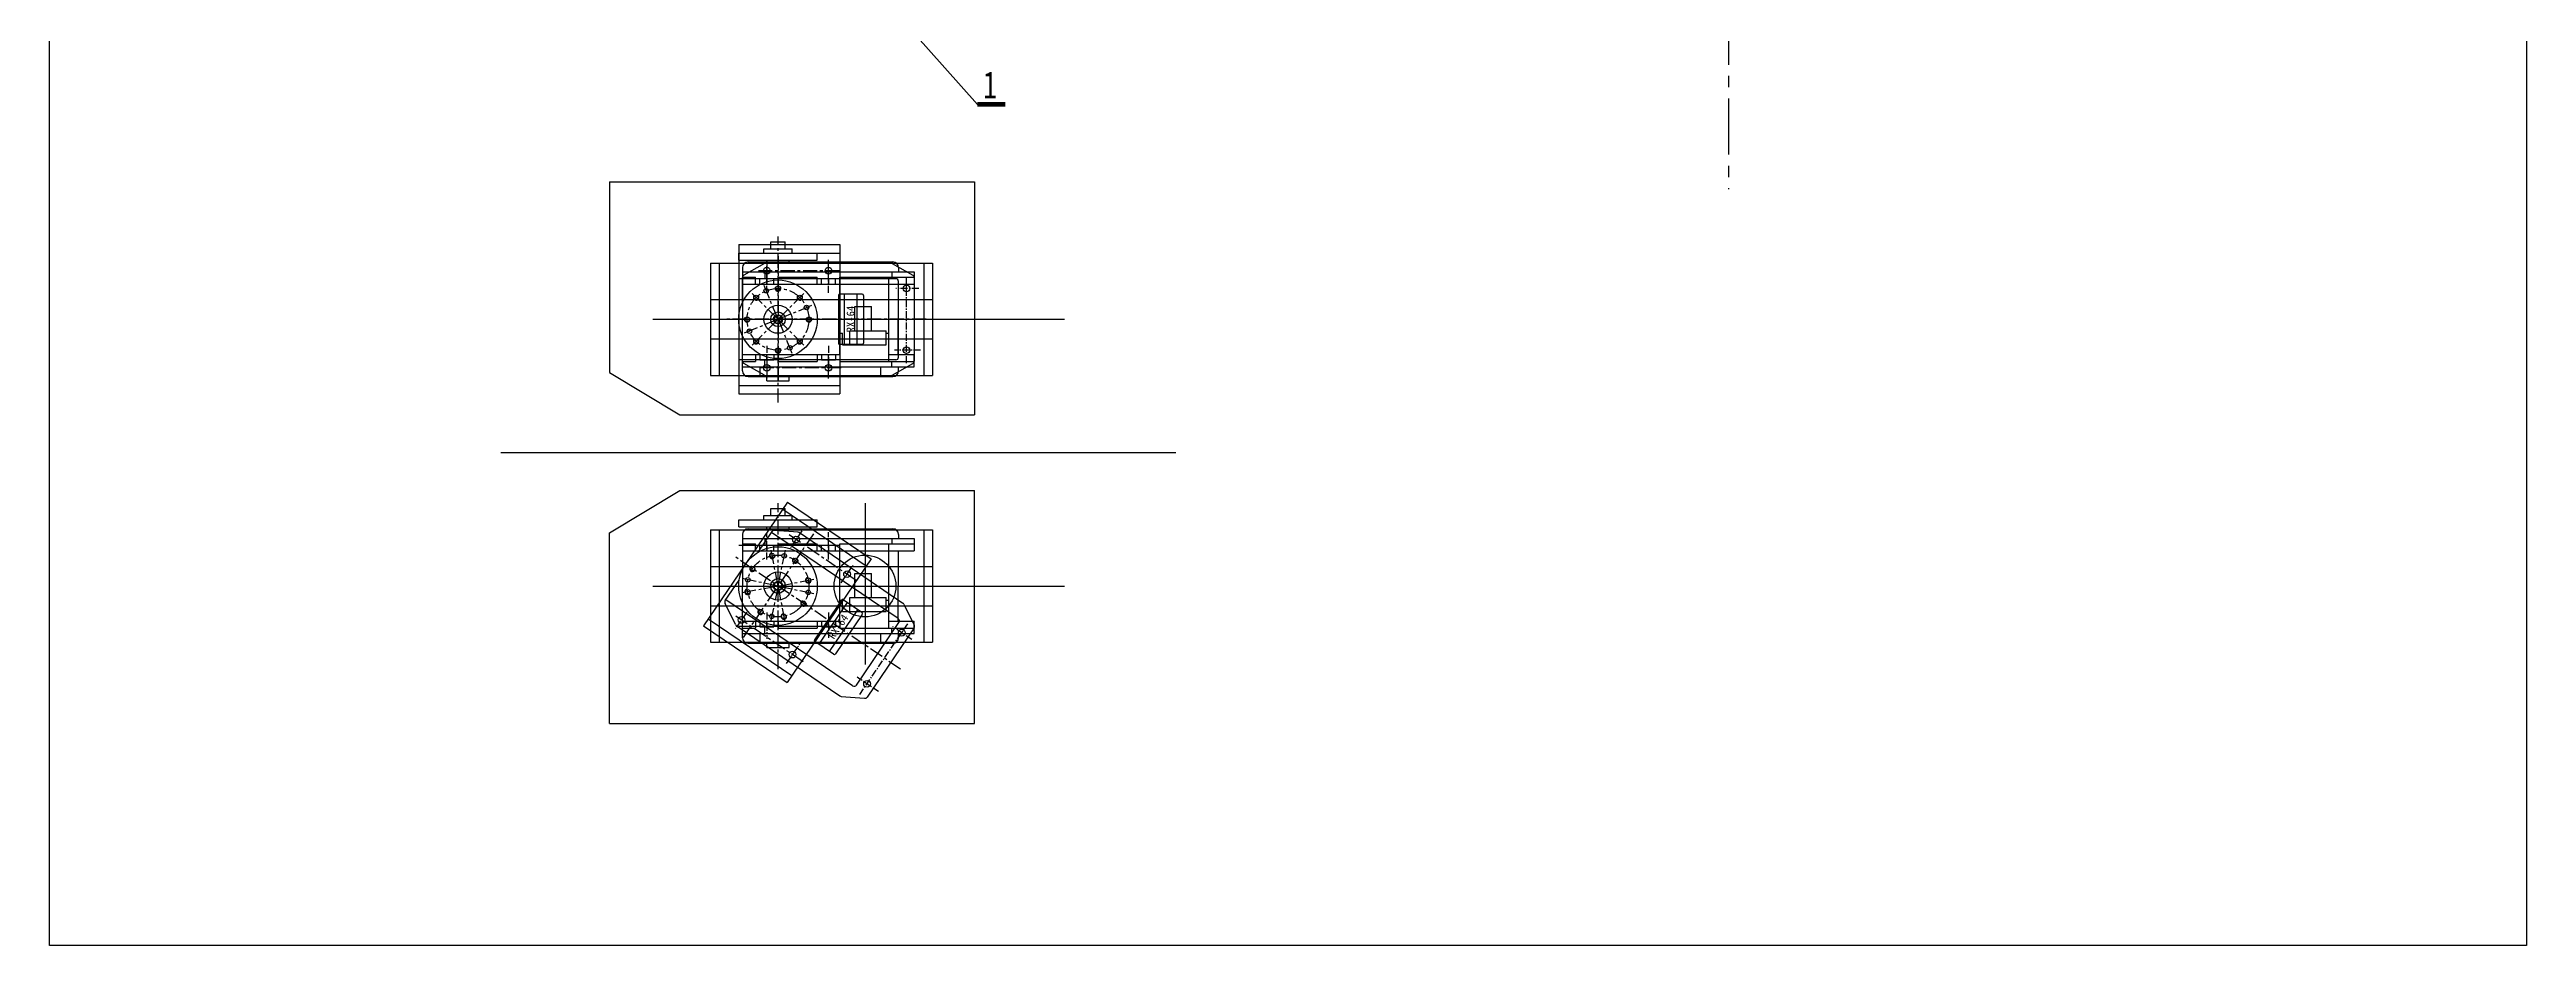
# Model space of a CAD drawing. Extents: x 2854 to 5858, y -1165 to 723.
# Drawn here: x 2854 to 3737, y -1165 to -846 of the extents above; entities that cross this region are included whole.
import ezdxf
from ezdxf.enums import TextEntityAlignment as Align

# ---------------------------------------------------------------- set-up
doc = ezdxf.new("R2010")
doc.units = 0
doc.header["$MEASUREMENT"] = 0
doc.linetypes.add('PF_CENTER', pattern=[2, 1.25, -0.25, 0.25, -0.25])
doc.layers.get('0').update_dxf_attribs({"linetype": 'CONTINUOUS'})
for name, color, linetype in [('SMPEN_CENTER', 4, 'PF_CENTER'), ('SMPEN_DIM', 3, 'CONTINUOUS'), ('SMPEN_HATCH', 6, 'CONTINUOUS'), ('SMPEN_THICK', 7, 'CONTINUOUS')]:
    doc.layers.add(name, color=color, linetype=linetype)
doc.styles.add('STYLE2', font='SIMHEI.TTF')

# ---------------------------------------------------------------- blocks, each defined once
blk = doc.blocks.new('RX64A')
at = {"ltscale": 8}
for p, q in [((-14.45, -41.95), (-14.45, 12.64)), ((14.45, -41.95), (14.45, 12.64))]:
    blk.add_line(p, q, dxfattribs=at)
at = {"color": 4, "ltscale": 4}
for p, q in [((-9, -30), (-9, -22)), ((9, -30), (9, -22))]:
    blk.add_line(p, q, dxfattribs=at)
at = {"layer": 'SMPEN_CENTER', "ltscale": 4}
for p, q in [((0, -52.79), (0, 18.28)), ((0, 0), (-9.24, 9.24)), ((0, 0), (-4.97, 12.01)), ((0, 0), (9.25, 9.25)), ((-17.3, -22.52), (-17.3, 6.89)), ((0, 0), (12.01, 4.97)), ((17.3, -21.94), (17.3, 6.89)), ((22.44, 0), (-22.12, 0)), ((0, 0), (-12.01, -4.97)), ((0, 0), (-9.21, -9.21)), ((0, 0), (9.29, -9.29)), ((0, 0), (4.97, -12.01))]:
    blk.add_line(p, q, dxfattribs=at)
at = {"layer": 'SMPEN_CENTER', "ltscale": 2}
for p, q in [((-13.9, 4), (-20.97, 4)), ((20.99, 4), (13.78, 4)), ((-21.12, -18), (-12.46, -18)), ((13.64, -18), (21.57, -18)), ((-11, -50.77), (-11, -41.53)), ((11, -50.19), (11, -41.97)), ((-15.64, -45.8), (14.94, -45.8))]:
    blk.add_line(p, q, dxfattribs=at)
at = {"layer": 'SMPEN_CENTER', "ltscale": 4}
blk.add_circle((0, 0), 11, dxfattribs=at)
at = {"layer": 'SMPEN_DIM'}
for centre, start, end in [((0, 11), 50.66241, 301.98382), ((-11, 0), 58.01618, 309.33759), ((-7.78, 7.78), 50.66241, 301.98382), ((7.78, 7.78), 50.66241, 301.98382), ((11, 0), 58.01618, 309.33759), ((-7.78, -7.78), 50.66241, 301.98382), ((7.78, -7.78), 50.66241, 301.98382), ((0, -11), 58.01618, 309.33759)]:
    blk.add_arc(centre, 1, start, end, dxfattribs=at)
at = {"layer": 'SMPEN_THICK'}
for p, q in [((-19.87, 4.87), (-15.74, 12.13)), ((-14.87, 12.64), (-6.02, 12.64)), ((6.02, 12.64), (14.87, 12.64)), ((19.87, 4.87), (15.74, 12.13)), ((-20, 4.38), (-20, -40.24)), ((20, 4.38), (20, -40.24)), ((-19.87, -40.73), (-15.74, -47.99)), ((-13.45, -42.95), (13.45, -42.95)), ((19.87, -40.73), (15.74, -47.99)), ((14.87, -48.5), (-14.87, -48.5))]:
    blk.add_line(p, q, dxfattribs=at)
at = {"layer": 'SMPEN_THICK', "color": 4}
for p, q in [((-9, -23.75), (9, -23.75)), ((8.5, -21.5), (-8.5, -21.5)), ((-9, -28.25), (9, -28.25)), ((8.5, -30.5), (-8.5, -30.5))]:
    blk.add_line(p, q, dxfattribs=at)
at = {"layer": 'SMPEN_THICK'}
blk.add_lwpolyline([(0, 1.58), (-1.37, 0.79), (-1.37, -0.79), (0, -1.58), (1.37, -0.79), (1.37, 0.79)], close=True, dxfattribs=at)
for centre, radius in [((0, 0), 14), ((-4.21, 10.16), 0.8), ((0, 11), 0.8), ((-17.3, 4), 1.2), ((-11, 0), 0.8), ((-7.78, 7.78), 0.8), ((0, 0), 5), ((0, 0), 2.6), ((0, 0), 1.58), ((7.78, 7.78), 0.8), ((10.16, 4.21), 0.8), ((11, 0), 0.8), ((17.3, 4), 1.2), ((-10.16, -4.21), 0.8), ((-7.78, -7.78), 0.8), ((7.78, -7.78), 0.8), ((-17.3, -18), 1.2), ((0, -11), 0.8), ((4.21, -10.16), 0.8), ((17.3, -18), 1.2), ((-11, -45.8), 1.2), ((11, -45.8), 1.2)]:
    blk.add_circle(centre, radius, dxfattribs=at)
for centre, start, end in [((-14.87, 11.64), 90, 150.37095), ((14.87, 11.64), 29.62905, 90), ((-19, 4.38), 150.37095, 180), ((19, 4.38), 0, 29.62905), ((-19, -40.24), 180, 209.62905), ((19, -40.24), 330.37095, 0), ((-14.87, -47.5), 209.62905, 270), ((14.87, -47.5), 270, 330.37095)]:
    blk.add_arc(centre, 1, start, end, dxfattribs=at)
at = {"layer": 'SMPEN_THICK', "color": 4, "ltscale": 4}
for centre, start, end in [((-8.5, -22), 90, 180), ((8.5, -22), 0, 90), ((8.5, -30), 270, 0)]:
    blk.add_arc(centre, 0.5, start, end, dxfattribs=at)
at = {"layer": 'SMPEN_THICK', "color": 4}
blk.add_arc((-8.5, -30), 0.5, 180, 270, dxfattribs=at)
at = {"layer": 'SMPEN_THICK', "ltscale": 8}
for centre, start, end in [((-13.45, -41.95), 180, 270), ((13.45, -41.95), 270, 0)]:
    blk.add_arc(centre, 1, start, end, dxfattribs=at)
at = {"layer": 'SMPEN_THICK', "color": 3, "style": 'STYLE2'}
blk.add_text('RX-64', height=2.8, dxfattribs=at).set_placement((0.08, -25.85), align=Align.MIDDLE)
blk = doc.blocks.new('RX64B')
at = {"ltscale": 4}
for p, q in [((-21.9, 4), (-20.4, 4)), ((-12.5, 1.5), (-14.5, 1.5)), ((12.5, 1.5), (14.5, 1.5)), ((23.6, 5), (25.1, 5)), ((-21.9, -4), (-20.4, -4)), ((23.6, -5), (25.1, -5)), ((-12.5, -20.5), (-14.5, -20.5)), ((12.5, -20.5), (14.5, -20.5))]:
    blk.add_line(p, q, dxfattribs=at)
at = {"ltscale": 2}
for p, q in [((-12.5, 8), (-15, 8)), ((-12.5, 6.5), (-14.5, 6.5)), ((12.5, 8), (15, 8)), ((12.5, 6.5), (14.5, 6.5)), ((-12.5, -14), (-15, -14)), ((-12.5, -15.5), (-14.5, -15.5)), ((12.5, -14), (15, -14)), ((12.5, -15.5), (14.5, -15.5))]:
    blk.add_line(p, q, dxfattribs=at)
at = {"layer": 'SMPEN_CENTER', "ltscale": 4}
for p, q in [((0, 16.24), (0, -53.52)), ((-29.66, 0), (29.5, 0))]:
    blk.add_line(p, q, dxfattribs=at)
at = {"layer": 'SMPEN_CENTER', "ltscale": 2}
for p, q in [((-9.45, 4), (-18.84, 4)), ((9.45, 4), (18.94, 4)), ((-9.45, -18), (-18.41, -18)), ((9.45, -18), (19.23, -18))]:
    blk.add_line(p, q, dxfattribs=at)
at = {"layer": 'SMPEN_THICK'}
for p, q in [((-20.4, 10.64), (-20.4, -40.95)), ((-18.4, 12.64), (0, 12.64)), ((-16.9, 12.64), (-16.9, -48.5)), ((-15, 12.64), (-15, 8)), ((-12.5, 12.64), (-12.5, -22)), ((18.4, 12.64), (0, 12.64)), ((12.5, 12.64), (12.5, -48.5)), ((15, 12.64), (15, 8)), ((16.9, 12.64), (16.9, -48.5)), ((20.4, 10.64), (20.4, -40.95)), ((21.1, 14), (21.1, -14)), ((21.1, 14), (23.6, 14)), ((23.6, 14), (23.6, -14)), ((-21.9, 4), (-21.9, -4)), ((-20.4, 6.34), (-16.9, 6.34)), ((-16.9, 4.64), (-14.5, 4.64)), ((-12.5, 0), (-15, 0)), ((-14.5, 6.5), (-14.5, 1.5)), ((-14.5, 4), (-12.5, 4)), ((-12.5, 8), (-12.5, 0)), ((12.5, 8), (12.5, 0)), ((14.5, 4), (12.5, 4)), ((12.5, 0), (15, 0)), ((14.5, 6.5), (14.5, 1.5)), ((16.9, 4.64), (14.5, 4.64)), ((20.4, 4), (21.1, 4)), ((25.1, 5), (25.1, -5)), ((25.1, 2.6), (27.6, 2.6)), ((27.6, 2.6), (27.6, -2.6)), ((-15, 0), (-15, -14)), ((15, 0), (15, -14)), ((20.4, -4), (21.1, -4)), ((25.1, -2.6), (27.6, -2.6)), ((-14.5, -15.5), (-14.5, -20.5)), ((12.5, -14), (12.5, -22)), ((14.5, -15.5), (14.5, -20.5)), ((21.1, -14), (23.6, -14)), ((-15, -22), (-15, -48.5)), ((-12.5, -22), (-15, -22)), ((-14.5, -18), (-12.5, -18)), ((-12.5, -22), (12.5, -22)), ((-9.1, -23), (-5, -23)), ((-9.1, -23), (-9.1, -38.5)), ((-9.1, -25.6), (-4.1, -25.6)), ((-5, -22), (-5, -23)), ((-4.1, -25.6), (-4.1, -38.5)), ((14.5, -18), (12.5, -18)), ((12.5, -22), (15, -22)), ((15, -22), (15, -48.5)), ((-4.1, -27.36), (4.5, -27.36)), ((-4.1, -33.36), (4.5, -33.36)), ((4.5, -27.36), (4.5, -33.36)), ((-20.4, -36.65), (-16.9, -36.65)), ((-18.4, -42.95), (-16.9, -42.95)), ((-16.9, -40.5), (-15, -40.5)), ((-15, -39.5), (15, -39.5)), ((-12.5, -39.5), (-12.5, -48.5)), ((-12.5, -42.76), (0, -42.76)), ((-9.1, -38.5), (-4.1, -38.5)), ((-5, -38.5), (-5, -39.5)), ((12.5, -42.76), (0, -42.76)), ((16.9, -40.5), (15, -40.5)), ((18.4, -42.95), (16.9, -42.95)), ((-16.9, -48.5), (-12.5, -48.5)), ((16.9, -48.5), (12.5, -48.5))]:
    blk.add_line(p, q, dxfattribs=at)
for centre, start, end in [((-18.4, 10.64), 90, 180), ((18.4, 10.64), 0, 90), ((-18.4, -40.95), 180, 270), ((18.4, -40.95), 270, 0)]:
    blk.add_arc(centre, 2, start, end, dxfattribs=at)

msp = doc.modelspace()

# ---------------------------------------------------------------- linework, layer by layer
at = {"ltscale": 10}
for p, q in [((3053.71, -893.16), (3053.71, -961.16)), ((3053.71, -893.16), (3183.71, -893.16)), ((3183.71, -893.16), (3183.71, -976.16)), ((3099.71, -915.56), (3099.71, -968.76)), ((3099.71, -915.56), (3135.71, -915.56)), ((3135.71, -915.56), (3135.71, -968.76)), ((3089.71, -922.16), (3089.71, -962.16)), ((3089.71, -922.16), (3168.71, -922.16)), ((3092.71, -922.16), (3092.71, -962.16)), ((3099.71, -918.56), (3135.71, -918.56)), ((3165.71, -922.16), (3165.71, -962.16)), ((3168.71, -922.16), (3168.71, -962.16)), ((3089.71, -935.16), (3168.71, -935.16)), ((3135.71, -927.71), (3099.71, -927.71)), ((3069.09, -942.16), (3215.82, -942.16)), ((3089.71, -949.16), (3168.71, -949.16)), ((3053.71, -961.16), (3078.71, -976.16)), ((3135.71, -956.61), (3099.71, -956.61)), ((3089.71, -962.16), (3168.71, -962.16)), ((3099.71, -965.76), (3135.71, -965.76)), ((3099.71, -968.76), (3135.71, -968.76)), ((3078.71, -976.16), (3183.71, -976.16)), ((3014.99, -989.66), (3255.44, -989.66)), ((3053.71, -1018.16), (3078.71, -1003.16)), ((3078.71, -1003.16), (3183.71, -1003.16)), ((3183.71, -1086.16), (3183.71, -1003.16)), ((3117.07, -1007.29), (3087.19, -1051.31)), ((3115.38, -1009.77), (3145.17, -1029.99)), ((3117.07, -1007.29), (3146.85, -1027.5)), ((3144.71, -1007.66), (3144.71, -1065.05)), ((3053.71, -1086.16), (3053.71, -1018.16)), ((3089.71, -1017.16), (3168.71, -1017.16)), ((3089.71, -1017.16), (3089.71, -1057.16)), ((3092.71, -1017.16), (3092.71, -1057.16)), ((3135.71, -1022.71), (3099.71, -1022.71)), ((3165.71, -1017.16), (3165.71, -1057.16)), ((3168.71, -1017.16), (3168.71, -1057.16)), ((3089.71, -1030.16), (3168.71, -1030.16)), ((3146.85, -1027.5), (3116.98, -1071.53)), ((3069.09, -1037.16), (3215.82, -1037.16)), ((3088.88, -1048.83), (3118.66, -1069.04)), ((3089.71, -1044.16), (3168.71, -1044.16)), ((3087.19, -1051.31), (3116.98, -1071.53)), ((3089.71, -1057.16), (3168.71, -1057.16)), ((3135.71, -1051.61), (3099.71, -1051.61)), ((3053.71, -1086.16), (3183.71, -1086.16))]:
    msp.add_line(p, q, dxfattribs=at)
msp.add_lwpolyline([(2854.16, -110.97), (3736.67, -110.97), (3736.67, -1165.15), (2854.16, -1165.15)], close=True, dxfattribs=at)
for centre, radius in [((3113.71, -1037.16), 14), ((3144.71, -1037.16), 11)]:
    msp.add_circle(centre, radius, dxfattribs=at)
at = {"layer": 'SMPEN_CENTER', "ltscale": 16}
msp.add_line((3452.4, -223.5), (3452.4, -895.81), dxfattribs=at)
at = {"layer": 'SMPEN_HATCH'}
msp.add_line((3184.78, -865.63), (3141.95, -817.56), dxfattribs=at)
at = {"layer": 'SMPEN_HATCH', "const_width": 1.6}
msp.add_lwpolyline([(3184.78, -865.63), (3194.66, -865.63)], dxfattribs=at)

# ---------------------------------------------------------------- block references
for name, p, rotation in [('RX64B', (3113.71, -942.16), 90), ('RX64A', (3113.71, -942.16), 90), ('RX64A', (3113.71, -1037.16), 55.83845233454882), ('RX64B', (3113.71, -1037.16), 90)]:
    msp.add_blockref(name, p, dxfattribs=dict(rotation=rotation))

# ---------------------------------------------------------------- texts
at = {"layer": 'SMPEN_HATCH', "style": 'STYLE2', "width": 0.75}
msp.add_text('1', height=9.6, dxfattribs=at).set_placement((3189.25, -858.66), align=Align.MIDDLE)

doc.saveas('drawing.dxf')
